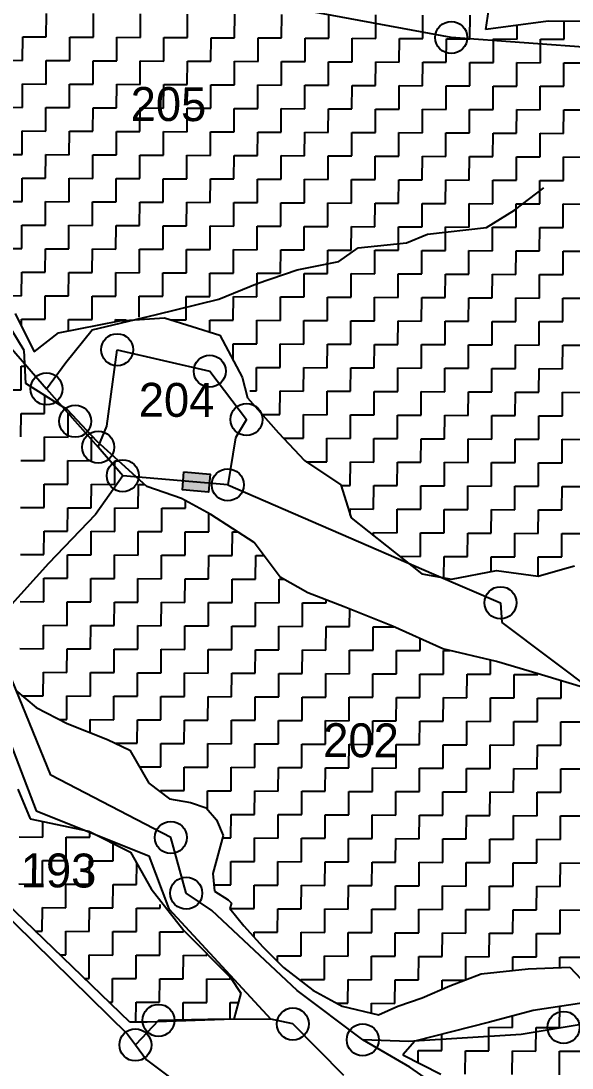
# Model space of a CAD drawing. Header units: metres. Extents: x 281411 to 286097, y 2026212 to 2030446.
# Drawn here: x 283364 to 283669, y 2028698 to 2029278 of the extents above; entities that cross this region are included whole.
import ezdxf
from ezdxf.enums import TextEntityAlignment as Align

# ---------------------------------------------------------------- set-up
doc = ezdxf.new("R2010")
doc.units = ezdxf.units.M
for name, color, linetype in [('LINE_WATER', 4, 'Continuous'), ('POLY_HATCH', 12, 'Continuous'), ('POLY_PARCEL', 6, 'Continuous'), ('POLY_ROAD', 30, 'Continuous'), ('TEXT_PARCEL', 7, 'Continuous'), ('V_BOUND_LINE', 7, 'Continuous')]:
    doc.layers.add(name, color=color, linetype=linetype)
doc.styles.add('TEXT_MAP', font='')
doc.styles.get('TEXT_MAP').set_extended_font_data('Kruti Dev 050')

msp = doc.modelspace()

# ---------------------------------------------------------------- hatches: boundary and pattern name
msp.add_hatch(color=256).paths.add_polyline_path([(283467.87, 2029017.03), (283468.74, 2029027.04), (283454.27, 2029028.29), (283453.4, 2029018.28)])

# ---------------------------------------------------------------- linework, layer by layer
msp.add_lwpolyline([(283454.27, 2029028.29), (283468.74, 2029027.04), (283467.87, 2029017.03), (283453.4, 2029018.28)], close=True)
for centre in [(283602.44, 2029269.14), (283417.22, 2029096.05), (283468.55, 2029084.18), (283378.08, 2029074.31), (283488.98, 2029057.38), (283393.98, 2029056.37), (283406.7, 2029042.01), (283420.33, 2029026.2), (283478.54, 2029021.14), (283629.77, 2028955.78), (283447, 2028825.63), (283455.55, 2028794.77), (283440.14, 2028724.24), (283514.6, 2028722.23), (283664.71, 2028720.33), (283427.34, 2028710.62), (283553.37, 2028713.46)]:
    msp.add_circle(centre, 8.88)
at = {"layer": 'LINE_WATER'}
for p, q in [((283637.41, 2029173.36), (283653.82, 2029185.79)), ((283621.98, 2029163.82), (283637.41, 2029173.36)), ((283577.69, 2029155.37), (283589.26, 2029160.12)), ((283589.26, 2029160.12), (283621.98, 2029163.82)), ((283550.75, 2029152.6), (283577.69, 2029155.37)), ((283540.13, 2029144.96), (283550.75, 2029152.6)), ((283517.03, 2029140.26), (283540.13, 2029144.96)), ((283494.87, 2029132.67), (283517.03, 2029140.26)), ((283473.67, 2029124.11), (283494.87, 2029132.67)), ((283439, 2029115.62), (283473.67, 2029124.11)), ((283403.38, 2029107.12), (283439, 2029115.62)), ((283388.87, 2029088.92), (283403.38, 2029107.12)), ((283378.08, 2029074.31), (283388.87, 2029088.92))]:
    msp.add_line(p, q, dxfattribs=at)
at = {"layer": 'POLY_HATCH'}
for p, q in [((283621.59, 2029273.53), (283624.56, 2029292.74)), ((283656.23, 2029278.18), (283621.59, 2029273.53)), ((283692.78, 2029278.02), (283656.23, 2029278.18)), ((283365.74, 2029095.58), (283355.24, 2029112.93)), ((283360.78, 2029116.08), (283371.26, 2029094.88)), ((283418.47, 2029111.97), (283443.49, 2029113.78)), ((283443.49, 2029113.78), (283474.22, 2029104.03)), ((283384.77, 2029105.39), (283418.47, 2029111.97)), ((283371.26, 2029094.88), (283384.77, 2029105.39)), ((283474.22, 2029104.03), (283486.62, 2029080.9)), ((283366.62, 2029077.31), (283365.74, 2029095.58)), ((283389.64, 2029062.78), (283366.62, 2029077.31)), ((283486.62, 2029080.9), (283489.46, 2029069.35)), ((283489.46, 2029069.35), (283506.68, 2029050.04)), ((283405.91, 2029045.4), (283389.64, 2029062.78)), ((283506.68, 2029050.04), (283521.04, 2029034.6)), ((283433.69, 2029020.28), (283405.91, 2029045.4)), ((283521.04, 2029034.6), (283541.18, 2029021.05)), ((283452.9, 2029013.47), (283433.69, 2029020.28)), ((283541.18, 2029021.05), (283546.87, 2029002.76)), ((283469.21, 2029004.74), (283452.9, 2029013.47)), ((283493.19, 2028989.25), (283469.21, 2029004.74)), ((283546.87, 2029002.76), (283586.16, 2028971.81)), ((283507.53, 2028969.96), (283493.19, 2028989.25)), ((283602.5, 2028968.86), (283627.53, 2028973.55)), ((283627.53, 2028973.55), (283650.6, 2028970.56)), ((283650.6, 2028970.56), (283664.08, 2028974.35)), ((283664.08, 2028974.35), (283670.83, 2028976.24)), ((283522.88, 2028961.24), (283507.53, 2028969.96)), ((283586.16, 2028971.81), (283602.5, 2028968.86)), ((283543.05, 2028953.46), (283522.88, 2028961.24)), ((283569.93, 2028942.76), (283543.05, 2028953.46)), ((283597.77, 2028930.14), (283569.93, 2028942.76)), ((283627.55, 2028923.27), (283597.77, 2028930.14)), ((283650.61, 2028916.44), (283627.55, 2028923.27)), ((283679.42, 2028907.66), (283650.61, 2028916.44)), ((283360.83, 2028907.29), (283372.33, 2028897.62)), ((283372.33, 2028897.62), (283389.6, 2028888.89)), ((283389.6, 2028888.89), (283411.86, 2028879.87)), ((283411.86, 2028879.87), (283424.34, 2028874.04)), ((283424.34, 2028874.04), (283434.83, 2028855.73)), ((283362.28, 2028852.33), (283368.94, 2028835.96)), ((283434.83, 2028855.73), (283446.34, 2028847.03)), ((283424.22, 2028723.23), (283294.93, 2028847.83)), ((283446.34, 2028847.03), (283457.87, 2028845.05)), ((283457.87, 2028845.05), (283466.51, 2028842.13)), ((283466.51, 2028842.13), (283472.26, 2028835.37)), ((283368.94, 2028835.96), (283401.61, 2028829.08)), ((283472.26, 2028835.37), (283476.06, 2028826.7)), ((283401.61, 2028829.08), (283424.64, 2028817.44)), ((283476.06, 2028826.7), (283470.2, 2028805.58)), ((283424.64, 2028817.44), (283436.1, 2028797.2)), ((283470.2, 2028805.58), (283471.12, 2028795.96)), ((283436.1, 2028797.2), (283454.27, 2028774.05)), ((283471.12, 2028795.96), (283478.79, 2028791.12)), ((283478.79, 2028791.12), (283480.7, 2028789.19)), ((283480.7, 2028789.19), (283479.73, 2028786.31)), ((283479.73, 2028786.31), (283487.38, 2028776.66)), ((283487.38, 2028776.66), (283497.91, 2028765.08)), ((283454.27, 2028774.05), (283480.12, 2028747.98)), ((283497.91, 2028765.08), (283509.4, 2028753.49)), ((283509.4, 2028753.49), (283525.69, 2028740.92)), ((283619.03, 2028750.11), (283645.02, 2028752.88)), ((283645.02, 2028752.88), (283668.11, 2028753.73)), ((283668.11, 2028753.73), (283685.34, 2028735.39)), ((283480.12, 2028747.98), (283485.85, 2028739.3)), ((283601.69, 2028743.46), (283619.03, 2028750.11)), ((283525.69, 2028740.92), (283542.01, 2028732.19)), ((283586.27, 2028736.8), (283601.69, 2028743.46)), ((283485.85, 2028739.3), (283481.94, 2028724.89)), ((283572.78, 2028732.05), (283586.27, 2028736.8)), ((283685.34, 2028735.39), (283647.8, 2028729.79)), ((283542.01, 2028732.19), (283562.18, 2028727.29)), ((283562.18, 2028727.29), (283572.78, 2028732.05)), ((283647.8, 2028729.79), (283623.72, 2028723.17)), ((283433.84, 2028723.19), (283424.22, 2028723.23)), ((283481.94, 2028724.89), (283433.84, 2028723.19)), ((283623.72, 2028723.17), (283582.32, 2028712.78)), ((283582.32, 2028712.78), (283575.55, 2028705.12)), ((283575.55, 2028705.12), (283596.66, 2028694.45))]:
    msp.add_line(p, q, dxfattribs=at)
at = {"layer": 'POLY_HATCH', "linetype": 'Continuous'}
for p, q in [((283377.97, 2029269.44), (283378.02, 2029282.49)), ((283404.06, 2029269.33), (283404.12, 2029282.37)), ((283430.15, 2029269.21), (283430.21, 2029282.25)), ((283456.24, 2029269.09), (283456.3, 2029282.14)), ((283482.33, 2029268.97), (283482.39, 2029282.02)), ((283508.43, 2029268.86), (283508.48, 2029281.9)), ((283534.52, 2029268.74), (283534.58, 2029281.78)), ((283560.61, 2029268.62), (283560.67, 2029281.67)), ((283586.7, 2029268.5), (283586.76, 2029281.55)), ((283612.79, 2029268.38), (283612.85, 2029281.43)), ((283638.89, 2029268.27), (283638.92, 2029275.86)), ((283664.98, 2029268.15), (283665.02, 2029278.14)), ((283364.86, 2029256.46), (283364.92, 2029269.5)), ((283364.92, 2029269.5), (283377.97, 2029269.44)), ((283390.95, 2029256.34), (283391.01, 2029269.39)), ((283391.01, 2029269.39), (283404.06, 2029269.33)), ((283417.04, 2029256.22), (283417.1, 2029269.27)), ((283417.1, 2029269.27), (283430.15, 2029269.21)), ((283443.14, 2029256.1), (283443.2, 2029269.15)), ((283443.2, 2029269.15), (283456.24, 2029269.09)), ((283469.23, 2029255.99), (283469.29, 2029269.03)), ((283469.29, 2029269.03), (283482.33, 2029268.97)), ((283495.32, 2029255.87), (283495.38, 2029268.91)), ((283495.38, 2029268.91), (283508.43, 2029268.86)), ((283521.41, 2029255.75), (283521.47, 2029268.8)), ((283521.47, 2029268.8), (283534.52, 2029268.74)), ((283547.5, 2029255.63), (283547.56, 2029268.68)), ((283547.56, 2029268.68), (283560.61, 2029268.62)), ((283573.6, 2029255.51), (283573.66, 2029268.56)), ((283573.66, 2029268.56), (283586.7, 2029268.5)), ((283599.69, 2029255.4), (283599.75, 2029268.44)), ((283599.75, 2029268.44), (283612.79, 2029268.38)), ((283625.78, 2029255.28), (283625.84, 2029268.33)), ((283625.84, 2029268.33), (283638.89, 2029268.27)), ((283651.87, 2029255.16), (283651.93, 2029268.21)), ((283651.93, 2029268.21), (283664.98, 2029268.15)), ((283351.81, 2029256.52), (283364.86, 2029256.46)), ((283377.85, 2029243.35), (283377.91, 2029256.4)), ((283377.91, 2029256.4), (283390.95, 2029256.34)), ((283403.94, 2029243.23), (283404, 2029256.28)), ((283404, 2029256.28), (283417.04, 2029256.22)), ((283430.03, 2029243.12), (283430.09, 2029256.16)), ((283430.09, 2029256.16), (283443.14, 2029256.1)), ((283456.12, 2029243), (283456.18, 2029256.04)), ((283456.18, 2029256.04), (283469.23, 2029255.99)), ((283482.22, 2029242.88), (283482.27, 2029255.93)), ((283482.27, 2029255.93), (283495.32, 2029255.87)), ((283508.31, 2029242.76), (283508.37, 2029255.81)), ((283508.37, 2029255.81), (283521.41, 2029255.75)), ((283534.4, 2029242.65), (283534.46, 2029255.69)), ((283534.46, 2029255.69), (283547.5, 2029255.63)), ((283560.49, 2029242.53), (283560.55, 2029255.57)), ((283560.55, 2029255.57), (283573.6, 2029255.51)), ((283586.58, 2029242.41), (283586.64, 2029255.46)), ((283586.64, 2029255.46), (283599.69, 2029255.4)), ((283612.68, 2029242.29), (283612.73, 2029255.34)), ((283612.73, 2029255.34), (283625.78, 2029255.28)), ((283638.77, 2029242.17), (283638.83, 2029255.22)), ((283638.83, 2029255.22), (283651.87, 2029255.16)), ((283664.86, 2029242.06), (283664.92, 2029255.1)), ((283664.92, 2029255.1), (283677.96, 2029255.04)), ((283364.74, 2029230.37), (283364.8, 2029243.41)), ((283364.8, 2029243.41), (283377.85, 2029243.35)), ((283390.83, 2029230.25), (283390.89, 2029243.29)), ((283390.89, 2029243.29), (283403.94, 2029243.23)), ((283416.93, 2029230.13), (283416.99, 2029243.18)), ((283416.99, 2029243.18), (283430.03, 2029243.12)), ((283443.02, 2029230.01), (283443.08, 2029243.06)), ((283443.08, 2029243.06), (283456.12, 2029243)), ((283469.11, 2029229.89), (283469.17, 2029242.94)), ((283469.17, 2029242.94), (283482.22, 2029242.88)), ((283495.2, 2029229.78), (283495.26, 2029242.82)), ((283495.26, 2029242.82), (283508.31, 2029242.76)), ((283521.29, 2029229.66), (283521.35, 2029242.7)), ((283521.35, 2029242.7), (283534.4, 2029242.65)), ((283547.39, 2029229.54), (283547.45, 2029242.59)), ((283547.45, 2029242.59), (283560.49, 2029242.53)), ((283573.48, 2029229.42), (283573.54, 2029242.47)), ((283573.54, 2029242.47), (283586.58, 2029242.41)), ((283599.57, 2029229.3), (283599.63, 2029242.35)), ((283599.63, 2029242.35), (283612.68, 2029242.29)), ((283625.66, 2029229.19), (283625.72, 2029242.23)), ((283625.72, 2029242.23), (283638.77, 2029242.17)), ((283651.75, 2029229.07), (283651.81, 2029242.12)), ((283651.81, 2029242.12), (283664.86, 2029242.06)), ((283351.7, 2029230.42), (283364.74, 2029230.37)), ((283377.73, 2029217.26), (283377.79, 2029230.31)), ((283377.79, 2029230.31), (283390.83, 2029230.25)), ((283403.82, 2029217.14), (283403.88, 2029230.19)), ((283403.88, 2029230.19), (283416.93, 2029230.13)), ((283429.91, 2029217.02), (283429.97, 2029230.07)), ((283429.97, 2029230.07), (283443.02, 2029230.01)), ((283456.01, 2029216.91), (283456.06, 2029229.95)), ((283456.06, 2029229.95), (283469.11, 2029229.89)), ((283482.1, 2029216.79), (283482.16, 2029229.84)), ((283482.16, 2029229.84), (283495.2, 2029229.78)), ((283508.19, 2029216.67), (283508.25, 2029229.72)), ((283508.25, 2029229.72), (283521.29, 2029229.66)), ((283534.28, 2029216.55), (283534.34, 2029229.6)), ((283534.34, 2029229.6), (283547.39, 2029229.54)), ((283560.37, 2029216.44), (283560.43, 2029229.48)), ((283560.43, 2029229.48), (283573.48, 2029229.42)), ((283586.47, 2029216.32), (283586.52, 2029229.36)), ((283586.52, 2029229.36), (283599.57, 2029229.3)), ((283612.56, 2029216.2), (283612.62, 2029229.25)), ((283612.62, 2029229.25), (283625.66, 2029229.19)), ((283638.65, 2029216.08), (283638.71, 2029229.13)), ((283638.71, 2029229.13), (283651.75, 2029229.07)), ((283664.74, 2029215.96), (283664.8, 2029229.01)), ((283664.8, 2029229.01), (283677.85, 2029228.95)), ((283364.62, 2029204.27), (283364.68, 2029217.32)), ((283364.68, 2029217.32), (283377.73, 2029217.26)), ((283390.72, 2029204.16), (283390.78, 2029217.2)), ((283390.78, 2029217.2), (283403.82, 2029217.14)), ((283416.81, 2029204.04), (283416.87, 2029217.08)), ((283416.87, 2029217.08), (283429.91, 2029217.02)), ((283442.9, 2029203.92), (283442.96, 2029216.97)), ((283442.96, 2029216.97), (283456.01, 2029216.91)), ((283468.99, 2029203.8), (283469.05, 2029216.85)), ((283469.05, 2029216.85), (283482.1, 2029216.79)), ((283495.08, 2029203.68), (283495.14, 2029216.73)), ((283495.14, 2029216.73), (283508.19, 2029216.67)), ((283521.18, 2029203.57), (283521.24, 2029216.61)), ((283521.24, 2029216.61), (283534.28, 2029216.55)), ((283547.27, 2029203.45), (283547.33, 2029216.49)), ((283547.33, 2029216.49), (283560.37, 2029216.44)), ((283573.36, 2029203.33), (283573.42, 2029216.38)), ((283573.42, 2029216.38), (283586.47, 2029216.32)), ((283599.45, 2029203.21), (283599.51, 2029216.26)), ((283599.51, 2029216.26), (283612.56, 2029216.2)), ((283625.54, 2029203.1), (283625.6, 2029216.14)), ((283625.6, 2029216.14), (283638.65, 2029216.08)), ((283651.64, 2029202.98), (283651.7, 2029216.02)), ((283651.7, 2029216.02), (283664.74, 2029215.96)), ((283352.03, 2029204.33), (283364.62, 2029204.27)), ((283377.61, 2029191.17), (283377.67, 2029204.21)), ((283377.67, 2029204.21), (283390.72, 2029204.16)), ((283403.7, 2029191.05), (283403.76, 2029204.1)), ((283403.76, 2029204.1), (283416.81, 2029204.04)), ((283429.8, 2029190.93), (283429.85, 2029203.98)), ((283429.85, 2029203.98), (283442.9, 2029203.92)), ((283455.89, 2029190.82), (283455.95, 2029203.86)), ((283455.95, 2029203.86), (283468.99, 2029203.8)), ((283481.98, 2029190.7), (283482.04, 2029203.74)), ((283482.04, 2029203.74), (283495.08, 2029203.68)), ((283508.07, 2029190.58), (283508.13, 2029203.63)), ((283508.13, 2029203.63), (283521.18, 2029203.57)), ((283534.16, 2029190.46), (283534.22, 2029203.51)), ((283534.22, 2029203.51), (283547.27, 2029203.45)), ((283560.26, 2029190.34), (283560.31, 2029203.39)), ((283560.31, 2029203.39), (283573.36, 2029203.33)), ((283586.35, 2029190.23), (283586.41, 2029203.27)), ((283586.41, 2029203.27), (283599.45, 2029203.21)), ((283612.44, 2029190.11), (283612.5, 2029203.15)), ((283612.5, 2029203.15), (283625.54, 2029203.1)), ((283638.53, 2029189.99), (283638.59, 2029203.04)), ((283638.59, 2029203.04), (283651.64, 2029202.98)), ((283664.62, 2029189.87), (283664.68, 2029202.92)), ((283664.68, 2029202.92), (283677.73, 2029202.86)), ((283364.51, 2029178.18), (283364.57, 2029191.23)), ((283364.57, 2029191.23), (283377.61, 2029191.17)), ((283390.6, 2029178.06), (283390.66, 2029191.11)), ((283390.66, 2029191.11), (283403.7, 2029191.05)), ((283416.69, 2029177.95), (283416.75, 2029190.99)), ((283416.75, 2029190.99), (283429.8, 2029190.93)), ((283442.78, 2029177.83), (283442.84, 2029190.87)), ((283442.84, 2029190.87), (283455.89, 2029190.82)), ((283468.87, 2029177.71), (283468.93, 2029190.76)), ((283468.93, 2029190.76), (283481.98, 2029190.7)), ((283494.97, 2029177.59), (283495.03, 2029190.64)), ((283495.03, 2029190.64), (283508.07, 2029190.58)), ((283521.06, 2029177.47), (283521.12, 2029190.52)), ((283521.12, 2029190.52), (283534.16, 2029190.46)), ((283547.15, 2029177.36), (283547.21, 2029190.4)), ((283547.21, 2029190.4), (283560.26, 2029190.34)), ((283573.24, 2029177.24), (283573.3, 2029190.28)), ((283573.3, 2029190.28), (283586.35, 2029190.23)), ((283599.33, 2029177.12), (283599.39, 2029190.17)), ((283599.39, 2029190.17), (283612.44, 2029190.11)), ((283625.43, 2029177), (283625.49, 2029190.05)), ((283625.49, 2029190.05), (283638.53, 2029189.99)), ((283651.52, 2029176.89), (283651.58, 2029189.93)), ((283651.58, 2029189.93), (283664.62, 2029189.87)), ((283356.65, 2029178.22), (283364.51, 2029178.18)), ((283377.49, 2029165.08), (283377.55, 2029178.12)), ((283377.55, 2029178.12), (283390.6, 2029178.06)), ((283403.59, 2029164.96), (283403.64, 2029178)), ((283403.64, 2029178), (283416.69, 2029177.95)), ((283429.68, 2029164.84), (283429.74, 2029177.89)), ((283429.74, 2029177.89), (283442.78, 2029177.83)), ((283455.77, 2029164.72), (283455.83, 2029177.77)), ((283455.83, 2029177.77), (283468.87, 2029177.71)), ((283481.86, 2029164.61), (283481.92, 2029177.65)), ((283481.92, 2029177.65), (283494.97, 2029177.59)), ((283507.95, 2029164.49), (283508.01, 2029177.53)), ((283508.01, 2029177.53), (283521.06, 2029177.47)), ((283534.05, 2029164.37), (283534.1, 2029177.42)), ((283534.1, 2029177.42), (283547.15, 2029177.36)), ((283560.14, 2029164.25), (283560.2, 2029177.3)), ((283560.2, 2029177.3), (283573.24, 2029177.24)), ((283586.23, 2029164.13), (283586.29, 2029177.18)), ((283586.29, 2029177.18), (283599.33, 2029177.12)), ((283612.32, 2029164.02), (283612.38, 2029177.06)), ((283612.38, 2029177.06), (283625.43, 2029177)), ((283638.41, 2029163.9), (283638.47, 2029176.94)), ((283638.47, 2029176.94), (283651.52, 2029176.89)), ((283664.51, 2029163.78), (283664.56, 2029176.83)), ((283664.56, 2029176.83), (283677.61, 2029176.77)), ((283364.39, 2029152.09), (283364.45, 2029165.14)), ((283364.45, 2029165.14), (283377.49, 2029165.08)), ((283390.48, 2029151.97), (283390.54, 2029165.02)), ((283390.54, 2029165.02), (283403.59, 2029164.96)), ((283416.57, 2029151.85), (283416.63, 2029164.9)), ((283416.63, 2029164.9), (283429.68, 2029164.84)), ((283442.67, 2029151.74), (283442.72, 2029164.78)), ((283442.72, 2029164.78), (283455.77, 2029164.72)), ((283468.76, 2029151.62), (283468.82, 2029164.66)), ((283468.82, 2029164.66), (283481.86, 2029164.61)), ((283494.85, 2029151.5), (283494.91, 2029164.55)), ((283494.91, 2029164.55), (283507.95, 2029164.49)), ((283520.94, 2029151.38), (283521, 2029164.43)), ((283521, 2029164.43), (283534.05, 2029164.37)), ((283547.03, 2029151.26), (283547.09, 2029164.31)), ((283547.09, 2029164.31), (283560.14, 2029164.25)), ((283573.12, 2029151.15), (283573.18, 2029164.19)), ((283573.18, 2029164.19), (283586.23, 2029164.13)), ((283599.22, 2029151.03), (283599.28, 2029164.08)), ((283599.28, 2029164.08), (283612.32, 2029164.02)), ((283625.31, 2029150.91), (283625.37, 2029163.96)), ((283625.37, 2029163.96), (283638.41, 2029163.9)), ((283651.4, 2029150.79), (283651.46, 2029163.84)), ((283651.46, 2029163.84), (283664.51, 2029163.78)), ((283351.77, 2029152.15), (283364.39, 2029152.09)), ((283377.38, 2029138.98), (283377.44, 2029152.03)), ((283377.44, 2029152.03), (283390.48, 2029151.97)), ((283403.47, 2029138.87), (283403.53, 2029151.91)), ((283403.53, 2029151.91), (283416.57, 2029151.85)), ((283429.56, 2029138.75), (283429.62, 2029151.79)), ((283429.62, 2029151.79), (283442.67, 2029151.74)), ((283455.65, 2029138.63), (283455.71, 2029151.68)), ((283455.71, 2029151.68), (283468.76, 2029151.62)), ((283481.74, 2029138.51), (283481.8, 2029151.56)), ((283481.8, 2029151.56), (283494.85, 2029151.5)), ((283507.84, 2029138.4), (283507.9, 2029151.44)), ((283507.9, 2029151.44), (283520.94, 2029151.38)), ((283533.93, 2029138.28), (283533.99, 2029151.32)), ((283533.99, 2029151.32), (283547.03, 2029151.26)), ((283560.02, 2029138.16), (283560.08, 2029151.21)), ((283560.08, 2029151.21), (283573.12, 2029151.15)), ((283586.11, 2029138.04), (283586.17, 2029151.09)), ((283586.17, 2029151.09), (283599.22, 2029151.03)), ((283612.2, 2029137.92), (283612.26, 2029150.97)), ((283612.26, 2029150.97), (283625.31, 2029150.91)), ((283638.3, 2029137.81), (283638.35, 2029150.85)), ((283638.35, 2029150.85), (283651.4, 2029150.79)), ((283664.39, 2029137.69), (283664.45, 2029150.73)), ((283664.45, 2029150.73), (283677.49, 2029150.68)), ((283364.27, 2029126), (283364.33, 2029139.04)), ((283364.33, 2029139.04), (283377.38, 2029138.98)), ((283390.36, 2029125.88), (283390.42, 2029138.93)), ((283390.42, 2029138.93), (283403.47, 2029138.87)), ((283416.46, 2029125.76), (283416.51, 2029138.81)), ((283416.51, 2029138.81), (283429.56, 2029138.75)), ((283442.55, 2029125.64), (283442.61, 2029138.69)), ((283442.61, 2029138.69), (283455.65, 2029138.63)), ((283468.64, 2029125.53), (283468.7, 2029138.57)), ((283468.7, 2029138.57), (283481.74, 2029138.51)), ((283494.73, 2029125.41), (283494.79, 2029138.45)), ((283494.79, 2029138.45), (283507.84, 2029138.4)), ((283520.82, 2029125.29), (283520.88, 2029138.34)), ((283520.88, 2029138.34), (283533.93, 2029138.28)), ((283546.92, 2029125.17), (283546.97, 2029138.22)), ((283546.97, 2029138.22), (283560.02, 2029138.16)), ((283573.01, 2029125.05), (283573.07, 2029138.1)), ((283573.07, 2029138.1), (283586.11, 2029138.04)), ((283599.1, 2029124.94), (283599.16, 2029137.98)), ((283599.16, 2029137.98), (283612.2, 2029137.92)), ((283625.19, 2029124.82), (283625.25, 2029137.87)), ((283625.25, 2029137.87), (283638.3, 2029137.81)), ((283651.28, 2029124.7), (283651.34, 2029137.75)), ((283651.34, 2029137.75), (283664.39, 2029137.69)), ((283355.85, 2029126.04), (283364.27, 2029126)), ((283377.26, 2029112.89), (283377.32, 2029125.94)), ((283377.32, 2029125.94), (283390.36, 2029125.88)), ((283403.35, 2029112.77), (283403.41, 2029125.82)), ((283403.41, 2029125.82), (283416.46, 2029125.76)), ((283429.45, 2029114.11), (283429.5, 2029125.7)), ((283429.5, 2029125.7), (283442.55, 2029125.64)), ((283455.53, 2029112.54), (283455.59, 2029125.59)), ((283455.59, 2029125.59), (283468.64, 2029125.53)), ((283481.63, 2029112.42), (283481.69, 2029125.47)), ((283481.69, 2029125.47), (283494.73, 2029125.41)), ((283507.72, 2029112.3), (283507.78, 2029125.35)), ((283507.78, 2029125.35), (283520.82, 2029125.29)), ((283533.81, 2029112.19), (283533.87, 2029125.23)), ((283533.87, 2029125.23), (283546.92, 2029125.17)), ((283559.9, 2029112.07), (283559.96, 2029125.11)), ((283559.96, 2029125.11), (283573.01, 2029125.05)), ((283585.99, 2029111.95), (283586.05, 2029125)), ((283586.05, 2029125), (283599.1, 2029124.94)), ((283612.09, 2029111.83), (283612.15, 2029124.88)), ((283612.15, 2029124.88), (283625.19, 2029124.82)), ((283638.18, 2029111.71), (283638.24, 2029124.76)), ((283638.24, 2029124.76), (283651.28, 2029124.7)), ((283664.27, 2029111.6), (283664.33, 2029124.64)), ((283664.33, 2029124.64), (283677.38, 2029124.58)), ((283364.2, 2029109.16), (283364.21, 2029112.95)), ((283364.21, 2029112.95), (283377.26, 2029112.89)), ((283390.28, 2029106.47), (283390.3, 2029112.83)), ((283390.3, 2029112.83), (283403.35, 2029112.77)), ((283416.39, 2029111.56), (283416.4, 2029112.72)), ((283416.4, 2029112.72), (283422.16, 2029112.69)), ((283447.28, 2029112.58), (283455.53, 2029112.54)), ((283468.55, 2029105.83), (283468.58, 2029112.48)), ((283468.58, 2029112.48), (283481.63, 2029112.42)), ((283494.61, 2029099.32), (283494.67, 2029112.36)), ((283494.67, 2029112.36), (283507.72, 2029112.3)), ((283520.71, 2029099.2), (283520.76, 2029112.24)), ((283520.76, 2029112.24), (283533.81, 2029112.19)), ((283546.8, 2029099.08), (283546.86, 2029112.13)), ((283546.86, 2029112.13), (283559.9, 2029112.07)), ((283572.89, 2029098.96), (283572.95, 2029112.01)), ((283572.95, 2029112.01), (283585.99, 2029111.95)), ((283598.98, 2029098.85), (283599.04, 2029111.89)), ((283599.04, 2029111.89), (283612.09, 2029111.83)), ((283625.07, 2029098.73), (283625.13, 2029111.77)), ((283625.13, 2029111.77), (283638.18, 2029111.71)), ((283651.17, 2029098.61), (283651.22, 2029111.66)), ((283651.22, 2029111.66), (283664.27, 2029111.6)), ((283481.53, 2029090.4), (283481.57, 2029099.38)), ((283481.57, 2029099.38), (283494.61, 2029099.32)), ((283507.6, 2029086.21), (283507.66, 2029099.26)), ((283507.66, 2029099.26), (283520.71, 2029099.2)), ((283533.69, 2029086.09), (283533.75, 2029099.14)), ((283533.75, 2029099.14), (283546.8, 2029099.08)), ((283559.78, 2029085.98), (283559.84, 2029099.02)), ((283559.84, 2029099.02), (283572.89, 2029098.96)), ((283585.88, 2029085.86), (283585.94, 2029098.9)), ((283585.94, 2029098.9), (283598.98, 2029098.85)), ((283611.97, 2029085.74), (283612.03, 2029098.79)), ((283612.03, 2029098.79), (283625.07, 2029098.73)), ((283638.06, 2029085.62), (283638.12, 2029098.67)), ((283638.12, 2029098.67), (283651.17, 2029098.61)), ((283664.15, 2029085.5), (283664.21, 2029098.55)), ((283664.21, 2029098.55), (283677.26, 2029098.49)), ((283364.04, 2029073.81), (283364.09, 2029086.86)), ((283364.09, 2029086.86), (283366.16, 2029086.85)), ((283494.5, 2029073.22), (283494.55, 2029086.27)), ((283494.55, 2029086.27), (283507.6, 2029086.21)), ((283520.59, 2029073.11), (283520.65, 2029086.15)), ((283520.65, 2029086.15), (283533.69, 2029086.09)), ((283546.68, 2029072.99), (283546.74, 2029086.03)), ((283546.74, 2029086.03), (283559.78, 2029085.98)), ((283572.77, 2029072.87), (283572.83, 2029085.92)), ((283572.83, 2029085.92), (283585.88, 2029085.86)), ((283598.86, 2029072.75), (283598.92, 2029085.8)), ((283598.92, 2029085.8), (283611.97, 2029085.74)), ((283624.96, 2029072.64), (283625.01, 2029085.68)), ((283625.01, 2029085.68), (283638.06, 2029085.62)), ((283651.05, 2029072.52), (283651.11, 2029085.56)), ((283651.11, 2029085.56), (283664.15, 2029085.5)), ((283350.99, 2029073.87), (283364.04, 2029073.81)), ((283490.73, 2029073.24), (283494.5, 2029073.22)), ((283507.48, 2029060.12), (283507.54, 2029073.17)), ((283507.54, 2029073.17), (283520.59, 2029073.11)), ((283533.57, 2029060), (283533.63, 2029073.05)), ((283533.63, 2029073.05), (283546.68, 2029072.99)), ((283559.67, 2029059.88), (283559.73, 2029072.93)), ((283559.73, 2029072.93), (283572.77, 2029072.87)), ((283585.76, 2029059.77), (283585.82, 2029072.81)), ((283585.82, 2029072.81), (283598.86, 2029072.75)), ((283611.85, 2029059.65), (283611.91, 2029072.69)), ((283611.91, 2029072.69), (283624.96, 2029072.64)), ((283637.94, 2029059.53), (283638, 2029072.58)), ((283638, 2029072.58), (283651.05, 2029072.52)), ((283664.03, 2029059.41), (283664.09, 2029072.46)), ((283664.09, 2029072.46), (283677.14, 2029072.4)), ((283377.02, 2029060.71), (283377.07, 2029070.72)), ((283363.92, 2029047.72), (283363.98, 2029060.77)), ((283363.98, 2029060.77), (283377.02, 2029060.71)), ((283390.01, 2029047.6), (283390.07, 2029060.65)), ((283390.07, 2029060.65), (283391.64, 2029060.64)), ((283497.74, 2029060.16), (283507.48, 2029060.12)), ((283520.47, 2029047.01), (283520.53, 2029060.06)), ((283520.53, 2029060.06), (283533.57, 2029060)), ((283546.56, 2029046.9), (283546.62, 2029059.94)), ((283546.62, 2029059.94), (283559.67, 2029059.88)), ((283572.65, 2029046.78), (283572.71, 2029059.82)), ((283572.71, 2029059.82), (283585.76, 2029059.77)), ((283598.75, 2029046.66), (283598.8, 2029059.71)), ((283598.8, 2029059.71), (283611.85, 2029059.65)), ((283624.84, 2029046.54), (283624.9, 2029059.59)), ((283624.9, 2029059.59), (283637.94, 2029059.53)), ((283650.93, 2029046.43), (283650.99, 2029059.47)), ((283650.99, 2029059.47), (283664.03, 2029059.41)), ((283376.9, 2029034.62), (283376.96, 2029047.66)), ((283376.96, 2029047.66), (283390.01, 2029047.6)), ((283403, 2029034.5), (283403.06, 2029047.54)), ((283403.06, 2029047.54), (283403.91, 2029047.54)), ((283509.45, 2029047.06), (283520.47, 2029047.01)), ((283533.46, 2029033.91), (283533.52, 2029046.96)), ((283533.52, 2029046.96), (283546.56, 2029046.9)), ((283559.55, 2029033.79), (283559.61, 2029046.84)), ((283559.61, 2029046.84), (283572.65, 2029046.78)), ((283585.64, 2029033.67), (283585.7, 2029046.72)), ((283585.7, 2029046.72), (283598.75, 2029046.66)), ((283611.73, 2029033.56), (283611.79, 2029046.6)), ((283611.79, 2029046.6), (283624.84, 2029046.54)), ((283637.82, 2029033.44), (283637.88, 2029046.48)), ((283637.88, 2029046.48), (283650.93, 2029046.43)), ((283663.92, 2029033.32), (283663.98, 2029046.37)), ((283663.98, 2029046.37), (283677.02, 2029046.31)), ((283363.86, 2029034.68), (283376.9, 2029034.62)), ((283389.89, 2029021.51), (283389.95, 2029034.56)), ((283389.95, 2029034.56), (283403, 2029034.5)), ((283415.98, 2029021.39), (283416.04, 2029034.44)), ((283416.04, 2029034.44), (283418.05, 2029034.43)), ((283521.98, 2029033.96), (283533.46, 2029033.91)), ((283546.44, 2029020.8), (283546.5, 2029033.85)), ((283546.5, 2029033.85), (283559.55, 2029033.79)), ((283572.54, 2029020.69), (283572.59, 2029033.73)), ((283572.59, 2029033.73), (283585.64, 2029033.67)), ((283598.63, 2029020.57), (283598.69, 2029033.62)), ((283598.69, 2029033.62), (283611.73, 2029033.56)), ((283624.72, 2029020.45), (283624.78, 2029033.5)), ((283624.78, 2029033.5), (283637.82, 2029033.44)), ((283650.81, 2029020.33), (283650.87, 2029033.38)), ((283650.87, 2029033.38), (283663.92, 2029033.32)), ((283376.79, 2029008.52), (283376.85, 2029021.57)), ((283376.85, 2029021.57), (283389.89, 2029021.51)), ((283402.88, 2029008.41), (283402.94, 2029021.45)), ((283402.94, 2029021.45), (283415.98, 2029021.39)), ((283428.97, 2029008.29), (283429.03, 2029021.34)), ((283429.03, 2029021.34), (283432.55, 2029021.32)), ((283541.25, 2029020.83), (283546.44, 2029020.8)), ((283559.43, 2029007.7), (283559.49, 2029020.75)), ((283559.49, 2029020.75), (283572.54, 2029020.69)), ((283585.52, 2029007.58), (283585.58, 2029020.63)), ((283585.58, 2029020.63), (283598.63, 2029020.57)), ((283611.61, 2029007.46), (283611.67, 2029020.51)), ((283611.67, 2029020.51), (283624.72, 2029020.45)), ((283637.71, 2029007.35), (283637.77, 2029020.39)), ((283637.77, 2029020.39), (283650.81, 2029020.33)), ((283663.8, 2029007.23), (283663.86, 2029020.27)), ((283663.86, 2029020.27), (283676.9, 2029020.22)), ((283363.74, 2029008.58), (283376.79, 2029008.52)), ((283389.77, 2028995.42), (283389.83, 2029008.47)), ((283389.83, 2029008.47), (283402.88, 2029008.41)), ((283415.87, 2028995.3), (283415.93, 2029008.35)), ((283415.93, 2029008.35), (283428.97, 2029008.29)), ((283441.96, 2028995.18), (283442.02, 2029008.23)), ((283442.02, 2029008.23), (283455.06, 2029008.17)), ((283455.06, 2029008.17), (283455.08, 2029012.3)), ((283546.37, 2029004.35), (283546.38, 2029007.76)), ((283546.38, 2029007.76), (283559.43, 2029007.7)), ((283468.05, 2028995.07), (283468.1, 2029005.34)), ((283572.42, 2028994.6), (283572.48, 2029007.64)), ((283572.48, 2029007.64), (283585.52, 2029007.58)), ((283598.51, 2028994.48), (283598.57, 2029007.52)), ((283598.57, 2029007.52), (283611.61, 2029007.46)), ((283624.6, 2028994.36), (283624.66, 2029007.41)), ((283624.66, 2029007.41), (283637.71, 2029007.35)), ((283650.69, 2028994.24), (283650.75, 2029007.29)), ((283650.75, 2029007.29), (283663.8, 2029007.23)), ((283376.67, 2028982.43), (283376.73, 2028995.48)), ((283376.73, 2028995.48), (283389.77, 2028995.42)), ((283402.76, 2028982.31), (283402.82, 2028995.36)), ((283402.82, 2028995.36), (283415.87, 2028995.3)), ((283428.85, 2028982.2), (283428.91, 2028995.24)), ((283428.91, 2028995.24), (283441.96, 2028995.18)), ((283454.95, 2028982.08), (283455, 2028995.13)), ((283455, 2028995.13), (283468.05, 2028995.07)), ((283481.04, 2028981.96), (283481.1, 2028995.01)), ((283481.1, 2028995.01), (283484.3, 2028994.99)), ((283559.36, 2028992.91), (283559.37, 2028994.65)), ((283559.37, 2028994.65), (283572.42, 2028994.6)), ((283585.41, 2028981.49), (283585.46, 2028994.54)), ((283585.46, 2028994.54), (283598.51, 2028994.48)), ((283611.5, 2028981.37), (283611.56, 2028994.42)), ((283611.56, 2028994.42), (283624.6, 2028994.36)), ((283637.59, 2028981.25), (283637.65, 2028994.3)), ((283637.65, 2028994.3), (283650.69, 2028994.24)), ((283663.68, 2028981.14), (283663.74, 2028994.18)), ((283663.74, 2028994.18), (283676.79, 2028994.12)), ((283363.62, 2028982.49), (283376.67, 2028982.43)), ((283389.66, 2028969.33), (283389.72, 2028982.37)), ((283389.72, 2028982.37), (283402.76, 2028982.31)), ((283415.75, 2028969.21), (283415.81, 2028982.26)), ((283415.81, 2028982.26), (283428.85, 2028982.2)), ((283441.84, 2028969.09), (283441.9, 2028982.14)), ((283441.9, 2028982.14), (283454.95, 2028982.08)), ((283467.93, 2028968.97), (283467.99, 2028982.02)), ((283467.99, 2028982.02), (283481.04, 2028981.96)), ((283494.02, 2028968.86), (283494.08, 2028981.9)), ((283494.08, 2028981.9), (283498.67, 2028981.88)), ((283573.81, 2028981.54), (283585.41, 2028981.49)), ((283598.4, 2028969.6), (283598.45, 2028981.43)), ((283598.45, 2028981.43), (283611.5, 2028981.37)), ((283624.51, 2028972.98), (283624.54, 2028981.31)), ((283624.54, 2028981.31), (283637.59, 2028981.25)), ((283650.59, 2028970.56), (283650.64, 2028981.2)), ((283650.64, 2028981.2), (283663.68, 2028981.14)), ((283376.55, 2028956.34), (283376.61, 2028969.39)), ((283376.61, 2028969.39), (283389.66, 2028969.33)), ((283402.64, 2028956.22), (283402.7, 2028969.27)), ((283402.7, 2028969.27), (283415.75, 2028969.21)), ((283428.74, 2028956.11), (283428.79, 2028969.15)), ((283428.79, 2028969.15), (283441.84, 2028969.09)), ((283454.83, 2028955.99), (283454.89, 2028969.03)), ((283454.89, 2028969.03), (283467.93, 2028968.97)), ((283480.92, 2028955.87), (283480.98, 2028968.92)), ((283480.98, 2028968.92), (283494.02, 2028968.86)), ((283507.01, 2028955.75), (283507.07, 2028968.8)), ((283507.07, 2028968.8), (283509.59, 2028968.79)), ((283363.51, 2028956.4), (283376.55, 2028956.34)), ((283389.54, 2028943.24), (283389.6, 2028956.28)), ((283389.6, 2028956.28), (283402.64, 2028956.22)), ((283415.63, 2028943.12), (283415.69, 2028956.16)), ((283415.69, 2028956.16), (283428.74, 2028956.11)), ((283441.72, 2028943), (283441.78, 2028956.05)), ((283441.78, 2028956.05), (283454.83, 2028955.99)), ((283467.81, 2028942.88), (283467.87, 2028955.93)), ((283467.87, 2028955.93), (283480.92, 2028955.87)), ((283493.91, 2028942.76), (283493.97, 2028955.81)), ((283493.97, 2028955.81), (283507.01, 2028955.75)), ((283520, 2028942.65), (283520.06, 2028955.69)), ((283520.06, 2028955.69), (283533.1, 2028955.63)), ((283533.1, 2028955.63), (283533.11, 2028957.29)), ((283546.09, 2028942.53), (283546.13, 2028952.23)), ((283376.43, 2028930.25), (283376.49, 2028943.29)), ((283376.49, 2028943.29), (283389.54, 2028943.24)), ((283402.53, 2028930.13), (283402.58, 2028943.18)), ((283402.58, 2028943.18), (283415.63, 2028943.12)), ((283428.62, 2028930.01), (283428.68, 2028943.06)), ((283428.68, 2028943.06), (283441.72, 2028943)), ((283454.71, 2028929.9), (283454.77, 2028942.94)), ((283454.77, 2028942.94), (283467.81, 2028942.88)), ((283480.8, 2028929.78), (283480.86, 2028942.82)), ((283480.86, 2028942.82), (283493.91, 2028942.76)), ((283506.89, 2028929.66), (283506.95, 2028942.71)), ((283506.95, 2028942.71), (283520, 2028942.65)), ((283532.99, 2028929.54), (283533.04, 2028942.59)), ((283533.04, 2028942.59), (283546.09, 2028942.53)), ((283559.08, 2028929.42), (283559.14, 2028942.47)), ((283559.14, 2028942.47), (283570.68, 2028942.42)), ((283585.17, 2028929.31), (283585.2, 2028935.83)), ((283363.39, 2028930.31), (283376.43, 2028930.25)), ((283389.42, 2028917.14), (283389.48, 2028930.19)), ((283389.48, 2028930.19), (283402.53, 2028930.13)), ((283415.51, 2028917.03), (283415.57, 2028930.07)), ((283415.57, 2028930.07), (283428.62, 2028930.01)), ((283441.6, 2028916.91), (283441.66, 2028929.95)), ((283441.66, 2028929.95), (283454.71, 2028929.9)), ((283467.7, 2028916.79), (283467.76, 2028929.84)), ((283467.76, 2028929.84), (283480.8, 2028929.78)), ((283493.79, 2028916.67), (283493.85, 2028929.72)), ((283493.85, 2028929.72), (283506.89, 2028929.66)), ((283519.88, 2028916.55), (283519.94, 2028929.6)), ((283519.94, 2028929.6), (283532.99, 2028929.54)), ((283545.97, 2028916.44), (283546.03, 2028929.48)), ((283546.03, 2028929.48), (283559.08, 2028929.42)), ((283572.06, 2028916.32), (283572.12, 2028929.37)), ((283572.12, 2028929.37), (283585.17, 2028929.31)), ((283598.16, 2028916.2), (283598.22, 2028929.25)), ((283598.22, 2028929.25), (283601.69, 2028929.23)), ((283624.25, 2028916.08), (283624.28, 2028924.02)), ((283376.32, 2028904.16), (283376.37, 2028917.2)), ((283376.37, 2028917.2), (283389.42, 2028917.14)), ((283402.41, 2028904.04), (283402.47, 2028917.08)), ((283402.47, 2028917.08), (283415.51, 2028917.03)), ((283428.5, 2028903.92), (283428.56, 2028916.97)), ((283428.56, 2028916.97), (283441.6, 2028916.91)), ((283454.59, 2028903.8), (283454.65, 2028916.85)), ((283454.65, 2028916.85), (283467.7, 2028916.79)), ((283480.68, 2028903.69), (283480.74, 2028916.73)), ((283480.74, 2028916.73), (283493.79, 2028916.67)), ((283506.78, 2028903.57), (283506.83, 2028916.61)), ((283506.83, 2028916.61), (283519.88, 2028916.55)), ((283532.87, 2028903.45), (283532.93, 2028916.5)), ((283532.93, 2028916.5), (283545.97, 2028916.44)), ((283558.96, 2028903.33), (283559.02, 2028916.38)), ((283559.02, 2028916.38), (283572.06, 2028916.32)), ((283585.05, 2028903.21), (283585.11, 2028916.26)), ((283585.11, 2028916.26), (283598.16, 2028916.2)), ((283611.14, 2028903.1), (283611.2, 2028916.14)), ((283611.2, 2028916.14), (283624.25, 2028916.08)), ((283637.24, 2028902.98), (283637.29, 2028916.02)), ((283637.29, 2028916.02), (283650.34, 2028915.97)), ((283650.34, 2028915.97), (283650.34, 2028916.52)), ((283663.33, 2028902.86), (283663.37, 2028912.55)), ((283364.5, 2028904.21), (283376.32, 2028904.16)), ((283389.3, 2028891.05), (283389.36, 2028904.1)), ((283389.36, 2028904.1), (283402.41, 2028904.04)), ((283415.39, 2028890.93), (283415.45, 2028903.98)), ((283415.45, 2028903.98), (283428.5, 2028903.92)), ((283441.49, 2028890.82), (283441.55, 2028903.86)), ((283441.55, 2028903.86), (283454.59, 2028903.8)), ((283467.58, 2028890.7), (283467.64, 2028903.74)), ((283467.64, 2028903.74), (283480.68, 2028903.69)), ((283493.67, 2028890.58), (283493.73, 2028903.63)), ((283493.73, 2028903.63), (283506.78, 2028903.57)), ((283519.76, 2028890.46), (283519.82, 2028903.51)), ((283519.82, 2028903.51), (283532.87, 2028903.45)), ((283545.85, 2028890.34), (283545.91, 2028903.39)), ((283545.91, 2028903.39), (283558.96, 2028903.33)), ((283571.95, 2028890.23), (283572.01, 2028903.27)), ((283572.01, 2028903.27), (283585.05, 2028903.21)), ((283598.04, 2028890.11), (283598.1, 2028903.16)), ((283598.1, 2028903.16), (283611.14, 2028903.1)), ((283624.13, 2028889.99), (283624.19, 2028903.04)), ((283624.19, 2028903.04), (283637.24, 2028902.98)), ((283650.22, 2028889.87), (283650.28, 2028902.92)), ((283650.28, 2028902.92), (283663.33, 2028902.86)), ((283385.3, 2028891.07), (283389.3, 2028891.05)), ((283402.32, 2028883.74), (283402.35, 2028890.99)), ((283402.35, 2028890.99), (283415.39, 2028890.93)), ((283428.38, 2028877.83), (283428.44, 2028890.88)), ((283428.44, 2028890.88), (283441.49, 2028890.82)), ((283454.47, 2028877.71), (283454.53, 2028890.76)), ((283454.53, 2028890.76), (283467.58, 2028890.7)), ((283480.57, 2028877.59), (283480.62, 2028890.64)), ((283480.62, 2028890.64), (283493.67, 2028890.58)), ((283506.66, 2028877.48), (283506.72, 2028890.52)), ((283506.72, 2028890.52), (283519.76, 2028890.46)), ((283532.75, 2028877.36), (283532.81, 2028890.4)), ((283532.81, 2028890.4), (283545.85, 2028890.34)), ((283558.84, 2028877.24), (283558.9, 2028890.29)), ((283558.9, 2028890.29), (283571.95, 2028890.23)), ((283584.93, 2028877.12), (283584.99, 2028890.17)), ((283584.99, 2028890.17), (283598.04, 2028890.11)), ((283611.03, 2028877), (283611.08, 2028890.05)), ((283611.08, 2028890.05), (283624.13, 2028889.99)), ((283637.12, 2028876.89), (283637.18, 2028889.93)), ((283637.18, 2028889.93), (283650.22, 2028889.87)), ((283663.21, 2028876.77), (283663.27, 2028889.81)), ((283663.27, 2028889.81), (283676.31, 2028889.76)), ((283416.11, 2028877.88), (283428.38, 2028877.83)), ((283441.37, 2028864.72), (283441.43, 2028877.77)), ((283441.43, 2028877.77), (283454.47, 2028877.71)), ((283467.46, 2028864.61), (283467.52, 2028877.65)), ((283467.52, 2028877.65), (283480.57, 2028877.59)), ((283493.55, 2028864.49), (283493.61, 2028877.53)), ((283493.61, 2028877.53), (283506.66, 2028877.48)), ((283519.64, 2028864.37), (283519.7, 2028877.42)), ((283519.7, 2028877.42), (283532.75, 2028877.36)), ((283545.74, 2028864.25), (283545.8, 2028877.3)), ((283545.8, 2028877.3), (283558.84, 2028877.24)), ((283571.83, 2028864.14), (283571.89, 2028877.18)), ((283571.89, 2028877.18), (283584.93, 2028877.12)), ((283597.92, 2028864.02), (283597.98, 2028877.06)), ((283597.98, 2028877.06), (283611.03, 2028877)), ((283624.01, 2028863.9), (283624.07, 2028876.95)), ((283624.07, 2028876.95), (283637.12, 2028876.89)), ((283650.1, 2028863.78), (283650.16, 2028876.83)), ((283650.16, 2028876.83), (283663.21, 2028876.77)), ((283429.65, 2028864.78), (283441.37, 2028864.72)), ((283454.36, 2028851.62), (283454.42, 2028864.67)), ((283454.42, 2028864.67), (283467.46, 2028864.61)), ((283480.45, 2028851.5), (283480.51, 2028864.55)), ((283480.51, 2028864.55), (283493.55, 2028864.49)), ((283506.54, 2028851.38), (283506.6, 2028864.43)), ((283506.6, 2028864.43), (283519.64, 2028864.37)), ((283532.63, 2028851.27), (283532.69, 2028864.31)), ((283532.69, 2028864.31), (283545.74, 2028864.25)), ((283558.72, 2028851.15), (283558.78, 2028864.19)), ((283558.78, 2028864.19), (283571.83, 2028864.14)), ((283584.82, 2028851.03), (283584.87, 2028864.08)), ((283584.87, 2028864.08), (283597.92, 2028864.02)), ((283610.91, 2028850.91), (283610.97, 2028863.96)), ((283610.97, 2028863.96), (283624.01, 2028863.9)), ((283637, 2028850.79), (283637.06, 2028863.84)), ((283637.06, 2028863.84), (283650.1, 2028863.78)), ((283663.09, 2028850.68), (283663.15, 2028863.72)), ((283663.15, 2028863.72), (283676.2, 2028863.66)), ((283441.31, 2028851.68), (283454.36, 2028851.62)), ((283441.31, 2028850.83), (283441.31, 2028851.68)), ((283467.36, 2028841.14), (283467.4, 2028851.56)), ((283467.4, 2028851.56), (283480.45, 2028851.5)), ((283493.44, 2028838.4), (283493.49, 2028851.44)), ((283493.49, 2028851.44), (283506.54, 2028851.38)), ((283519.53, 2028838.28), (283519.59, 2028851.32)), ((283519.59, 2028851.32), (283532.63, 2028851.27)), ((283545.62, 2028838.16), (283545.68, 2028851.21)), ((283545.68, 2028851.21), (283558.72, 2028851.15)), ((283571.71, 2028838.04), (283571.77, 2028851.09)), ((283571.77, 2028851.09), (283584.82, 2028851.03)), ((283597.8, 2028837.93), (283597.86, 2028850.97)), ((283597.86, 2028850.97), (283610.91, 2028850.91)), ((283623.9, 2028837.81), (283623.95, 2028850.85)), ((283623.95, 2028850.85), (283637, 2028850.79)), ((283649.99, 2028837.69), (283650.05, 2028850.74)), ((283650.05, 2028850.74), (283663.09, 2028850.68)), ((283375.96, 2028825.88), (283376, 2028834.48)), ((283480.33, 2028825.41), (283480.39, 2028838.46)), ((283480.39, 2028838.46), (283493.44, 2028838.4)), ((283506.42, 2028825.29), (283506.48, 2028838.34)), ((283506.48, 2028838.34), (283519.53, 2028838.28)), ((283532.51, 2028825.17), (283532.57, 2028838.22)), ((283532.57, 2028838.22), (283545.62, 2028838.16)), ((283558.61, 2028825.06), (283558.67, 2028838.1)), ((283558.67, 2028838.1), (283571.71, 2028838.04)), ((283584.7, 2028824.94), (283584.76, 2028837.98)), ((283584.76, 2028837.98), (283597.8, 2028837.93)), ((283610.79, 2028824.82), (283610.85, 2028837.87)), ((283610.85, 2028837.87), (283623.9, 2028837.81)), ((283636.88, 2028824.7), (283636.94, 2028837.75)), ((283636.94, 2028837.75), (283649.99, 2028837.69)), ((283662.97, 2028824.58), (283663.03, 2028837.63)), ((283663.03, 2028837.63), (283676.08, 2028837.57)), ((283402.05, 2028825.76), (283402.07, 2028828.85)), ((283362.92, 2028825.94), (283375.96, 2028825.88)), ((283388.95, 2028812.78), (283389.01, 2028825.82)), ((283389.01, 2028825.82), (283402.05, 2028825.76)), ((283415.04, 2028812.66), (283415.08, 2028822.28)), ((283475.71, 2028825.43), (283480.33, 2028825.41)), ((283493.32, 2028812.3), (283493.38, 2028825.35)), ((283493.38, 2028825.35), (283506.42, 2028825.29)), ((283519.41, 2028812.19), (283519.47, 2028825.23)), ((283519.47, 2028825.23), (283532.51, 2028825.17)), ((283545.5, 2028812.07), (283545.56, 2028825.12)), ((283545.56, 2028825.12), (283558.61, 2028825.06)), ((283571.59, 2028811.95), (283571.65, 2028825)), ((283571.65, 2028825), (283584.7, 2028824.94)), ((283597.69, 2028811.83), (283597.74, 2028824.88)), ((283597.74, 2028824.88), (283610.79, 2028824.82)), ((283623.78, 2028811.72), (283623.84, 2028824.76)), ((283623.84, 2028824.76), (283636.88, 2028824.7)), ((283649.87, 2028811.6), (283649.93, 2028824.64)), ((283649.93, 2028824.64), (283662.97, 2028824.58)), ((283375.84, 2028799.79), (283375.9, 2028812.83)), ((283375.9, 2028812.83), (283388.95, 2028812.78)), ((283401.94, 2028799.67), (283402, 2028812.72)), ((283402, 2028812.72), (283415.04, 2028812.66)), ((283428.03, 2028799.55), (283428.08, 2028811.37)), ((283480.21, 2028799.32), (283480.27, 2028812.36)), ((283480.27, 2028812.36), (283493.32, 2028812.3)), ((283506.3, 2028799.2), (283506.36, 2028812.25)), ((283506.36, 2028812.25), (283519.41, 2028812.19)), ((283532.4, 2028799.08), (283532.46, 2028812.13)), ((283532.46, 2028812.13), (283545.5, 2028812.07)), ((283558.49, 2028798.96), (283558.55, 2028812.01)), ((283558.55, 2028812.01), (283571.59, 2028811.95)), ((283584.58, 2028798.85), (283584.64, 2028811.89)), ((283584.64, 2028811.89), (283597.69, 2028811.83)), ((283610.67, 2028798.73), (283610.73, 2028811.77)), ((283610.73, 2028811.77), (283623.78, 2028811.72)), ((283636.76, 2028798.61), (283636.82, 2028811.66)), ((283636.82, 2028811.66), (283649.87, 2028811.6)), ((283662.86, 2028798.49), (283662.92, 2028811.54)), ((283662.92, 2028811.54), (283675.96, 2028811.48)), ((283362.8, 2028799.85), (283375.84, 2028799.79)), ((283388.83, 2028786.68), (283388.89, 2028799.73)), ((283388.89, 2028799.73), (283401.94, 2028799.67)), ((283414.92, 2028786.57), (283414.98, 2028799.61)), ((283414.98, 2028799.61), (283428.03, 2028799.55)), ((283470.79, 2028799.36), (283480.21, 2028799.32)), ((283493.2, 2028786.21), (283493.26, 2028799.26)), ((283493.26, 2028799.26), (283506.3, 2028799.2)), ((283519.29, 2028786.09), (283519.35, 2028799.14)), ((283519.35, 2028799.14), (283532.4, 2028799.08)), ((283545.38, 2028785.98), (283545.44, 2028799.02)), ((283545.44, 2028799.02), (283558.49, 2028798.96)), ((283571.48, 2028785.86), (283571.53, 2028798.91)), ((283571.53, 2028798.91), (283584.58, 2028798.85)), ((283597.57, 2028785.74), (283597.63, 2028798.79)), ((283597.63, 2028798.79), (283610.67, 2028798.73)), ((283623.66, 2028785.62), (283623.72, 2028798.67)), ((283623.72, 2028798.67), (283636.76, 2028798.61)), ((283649.75, 2028785.51), (283649.81, 2028798.55)), ((283649.81, 2028798.55), (283662.86, 2028798.49)), ((283441.02, 2028786.45), (283441.02, 2028788.49)), ((283375.73, 2028773.7), (283375.79, 2028786.74)), ((283375.79, 2028786.74), (283388.83, 2028786.68)), ((283401.82, 2028773.58), (283401.88, 2028786.63)), ((283401.88, 2028786.63), (283414.92, 2028786.57)), ((283427.91, 2028773.46), (283427.97, 2028786.51)), ((283427.97, 2028786.51), (283441.02, 2028786.45)), ((283480.15, 2028786.27), (283493.2, 2028786.21)), ((283480.15, 2028785.78), (283480.15, 2028786.27)), ((283506.19, 2028773.11), (283506.25, 2028786.15)), ((283506.25, 2028786.15), (283519.29, 2028786.09)), ((283532.28, 2028772.99), (283532.34, 2028786.04)), ((283532.34, 2028786.04), (283545.38, 2028785.98)), ((283558.37, 2028772.87), (283558.43, 2028785.92)), ((283558.43, 2028785.92), (283571.48, 2028785.86)), ((283584.46, 2028772.75), (283584.52, 2028785.8)), ((283584.52, 2028785.8), (283597.57, 2028785.74)), ((283610.55, 2028772.64), (283610.61, 2028785.68)), ((283610.61, 2028785.68), (283623.66, 2028785.62)), ((283636.65, 2028772.52), (283636.71, 2028785.56)), ((283636.71, 2028785.56), (283649.75, 2028785.51)), ((283662.74, 2028772.4), (283662.8, 2028785.45)), ((283662.8, 2028785.45), (283675.84, 2028785.39)), ((283371.84, 2028773.71), (283375.73, 2028773.7)), ((283388.71, 2028760.59), (283388.77, 2028773.64)), ((283388.77, 2028773.64), (283401.82, 2028773.58)), ((283414.81, 2028760.47), (283414.86, 2028773.52)), ((283414.86, 2028773.52), (283427.91, 2028773.46)), ((283440.9, 2028760.36), (283440.96, 2028773.4)), ((283440.96, 2028773.4), (283454, 2028773.34)), ((283454, 2028773.34), (283454.01, 2028774.31)), ((283493.13, 2028770.34), (283493.14, 2028773.17)), ((283493.14, 2028773.17), (283506.19, 2028773.11)), ((283519.17, 2028760), (283519.23, 2028773.05)), ((283519.23, 2028773.05), (283532.28, 2028772.99)), ((283545.27, 2028759.89), (283545.32, 2028772.93)), ((283545.32, 2028772.93), (283558.37, 2028772.87)), ((283571.36, 2028759.77), (283571.42, 2028772.81)), ((283571.42, 2028772.81), (283584.46, 2028772.75)), ((283597.45, 2028759.65), (283597.51, 2028772.7)), ((283597.51, 2028772.7), (283610.55, 2028772.64)), ((283623.54, 2028759.53), (283623.6, 2028772.58)), ((283623.6, 2028772.58), (283636.65, 2028772.52)), ((283649.63, 2028759.41), (283649.69, 2028772.46)), ((283649.69, 2028772.46), (283662.74, 2028772.4)), ((283385.44, 2028760.61), (283388.71, 2028760.59)), ((283401.7, 2028747.49), (283401.76, 2028760.53)), ((283401.76, 2028760.53), (283414.81, 2028760.47)), ((283427.79, 2028747.37), (283427.85, 2028760.42)), ((283427.85, 2028760.42), (283440.9, 2028760.36)), ((283453.88, 2028747.25), (283453.94, 2028760.3)), ((283453.94, 2028760.3), (283466.99, 2028760.24)), ((283466.99, 2028760.24), (283466.99, 2028761.21)), ((283506.11, 2028756.8), (283506.13, 2028760.06)), ((283506.13, 2028760.06), (283519.17, 2028760)), ((283532.16, 2028746.9), (283532.22, 2028759.94)), ((283532.22, 2028759.94), (283545.27, 2028759.89)), ((283558.25, 2028746.78), (283558.31, 2028759.83)), ((283558.31, 2028759.83), (283571.36, 2028759.77)), ((283584.34, 2028746.66), (283584.4, 2028759.71)), ((283584.4, 2028759.71), (283597.45, 2028759.65)), ((283610.44, 2028746.81), (283610.5, 2028759.59)), ((283610.5, 2028759.59), (283623.54, 2028759.53)), ((283636.55, 2028751.98), (283636.59, 2028759.47)), ((283636.59, 2028759.47), (283649.63, 2028759.41)), ((283662.66, 2028755.76), (283662.68, 2028759.35)), ((283662.68, 2028759.35), (283664.48, 2028759.35)), ((283664.48, 2028759.35), (283675.73, 2028759.3)), ((283662.65, 2028753.53), (283662.66, 2028755.76)), ((283399.04, 2028747.5), (283401.7, 2028747.49)), ((283414.69, 2028734.38), (283414.75, 2028747.43)), ((283414.75, 2028747.43), (283427.79, 2028747.37)), ((283440.78, 2028734.26), (283440.84, 2028747.31)), ((283440.84, 2028747.31), (283453.88, 2028747.25)), ((283466.87, 2028734.15), (283466.93, 2028747.19)), ((283466.93, 2028747.19), (283479.98, 2028747.13)), ((283479.98, 2028747.13), (283479.98, 2028748.11)), ((283519.11, 2028746.96), (283532.16, 2028746.9)), ((283519.11, 2028746), (283519.11, 2028746.96)), ((283545.15, 2028733.79), (283545.21, 2028746.84)), ((283545.21, 2028746.84), (283558.25, 2028746.78)), ((283571.24, 2028733.68), (283571.3, 2028746.72)), ((283571.3, 2028746.72), (283584.34, 2028746.66)), ((283597.37, 2028741.59), (283597.39, 2028746.6)), ((283597.39, 2028746.6), (283609.75, 2028746.55)), ((283412.64, 2028734.39), (283414.69, 2028734.38)), ((283427.68, 2028723.22), (283427.73, 2028734.32)), ((283427.73, 2028734.32), (283440.78, 2028734.26)), ((283453.78, 2028723.9), (283453.83, 2028734.21)), ((283453.83, 2028734.21), (283466.87, 2028734.15)), ((283479.88, 2028724.82), (283479.92, 2028734.09)), ((283479.92, 2028734.09), (283484.43, 2028734.07)), ((283538.96, 2028733.82), (283545.15, 2028733.79)), ((283558.17, 2028728.27), (283558.19, 2028733.73)), ((283558.19, 2028733.73), (283571.24, 2028733.68)), ((283662.5, 2028720.22), (283662.56, 2028731.99)), ((283636.41, 2028720.33), (283636.44, 2028726.67)), ((283623.31, 2028707.35), (283623.36, 2028720.39)), ((283623.36, 2028720.39), (283636.41, 2028720.33)), ((283649.4, 2028707.23), (283649.46, 2028720.28)), ((283649.46, 2028720.28), (283662.5, 2028720.22)), ((283597.21, 2028707.47), (283597.25, 2028716.53)), ((283584.14, 2028700.78), (283584.17, 2028707.52)), ((283584.17, 2028707.52), (283597.21, 2028707.47)), ((283610.2, 2028694.36), (283610.26, 2028707.41)), ((283610.26, 2028707.41), (283623.31, 2028707.35)), ((283636.29, 2028694.24), (283636.35, 2028707.29)), ((283636.35, 2028707.29), (283649.4, 2028707.23)), ((283662.39, 2028694.12), (283662.44, 2028707.17)), ((283662.44, 2028707.17), (283675.49, 2028707.11))]:
    msp.add_line(p, q, dxfattribs=at)
at = {"layer": 'POLY_PARCEL'}
for p, q in [((283602.44, 2029269.14), (283485.4, 2029290.89)), ((283719.29, 2029260.6), (283602.44, 2029269.14)), ((283344, 2029113.49), (283378.08, 2029074.31)), ((283411.55, 2029053.62), (283417.22, 2029096.05)), ((283417.22, 2029096.05), (283468.55, 2029084.18)), ((283468.55, 2029084.18), (283488.98, 2029057.38)), ((283378.08, 2029074.31), (283406.7, 2029042.01)), ((283488.98, 2029057.38), (283482.77, 2029047.14)), ((283406.7, 2029042.01), (283411.55, 2029053.62)), ((283482.77, 2029047.14), (283478.54, 2029021.14)), ((283420.33, 2029026.2), (283406.7, 2029042.01)), ((283420.33, 2029026.2), (283405.3, 2029004.72)), ((283478.54, 2029021.14), (283420.33, 2029026.2)), ((283478.54, 2029021.14), (283592.85, 2028971.69)), ((283405.3, 2029004.72), (283379.14, 2028977.45)), ((283379.14, 2028977.45), (283357.11, 2028952.9)), ((283592.85, 2028971.69), (283629.77, 2028955.78)), ((283629.77, 2028955.78), (283630.41, 2028944.82)), ((283630.41, 2028944.82), (283694.58, 2028896.61)), ((283440.14, 2028724.24), (283427.34, 2028710.62)), ((283467.55, 2028724.8), (283440.14, 2028724.24)), ((283502.48, 2028724.99), (283467.55, 2028724.8)), ((283696.69, 2028725.71), (283641.16, 2028716.38)), ((283578.81, 2028712.55), (283553.37, 2028713.46)), ((283641.16, 2028716.38), (283578.81, 2028712.55))]:
    msp.add_line(p, q, dxfattribs=at)
at = {"layer": 'POLY_ROAD'}
for p, q in [((283380.55, 2028860.18), (283350.83, 2028932.22)), ((283352.83, 2028891.86), (283372.37, 2028840.41)), ((283447, 2028825.63), (283380.55, 2028860.18)), ((283372.37, 2028840.41), (283434.89, 2028815.38)), ((283455.55, 2028794.77), (283447, 2028825.63)), ((283434.89, 2028815.38), (283445.83, 2028786.09)), ((283469.74, 2028785.22), (283455.55, 2028794.77)), ((283445.83, 2028786.09), (283502.48, 2028724.99)), ((283516.98, 2028740.76), (283469.74, 2028785.22)), ((283553.37, 2028713.46), (283516.98, 2028740.76)), ((283514.6, 2028722.23), (283502.48, 2028724.99)), ((283542.93, 2028693.65), (283514.6, 2028722.23)), ((283579.4, 2028698.32), (283553.37, 2028713.46)), ((283624.33, 2028667.3), (283579.4, 2028698.32))]:
    msp.add_line(p, q, dxfattribs=at)
at = {"layer": 'V_BOUND_LINE'}
for p, q in [((283297.07, 2028840.21), (283422.91, 2028716.5)), ((283422.91, 2028716.5), (283427.34, 2028710.62)), ((283427.34, 2028710.62), (283433.59, 2028702.32)), ((283433.59, 2028702.32), (283523.73, 2028634.68))]:
    msp.add_line(p, q, dxfattribs=at)

# ---------------------------------------------------------------- texts
at = {"layer": 'TEXT_PARCEL', "style": 'TEXT_MAP'}
for s, p in [('205', (283445.64, 2029222.84)), ('204', (283450.14, 2029058.82)), ('202', (283552.37, 2028870.12)), ('193', (283384.73, 2028797.97))]:
    msp.add_text(s, height=18.786, rotation=359.74128, dxfattribs=at).set_placement(p, align=Align.CENTER)

doc.saveas('drawing.dxf')
